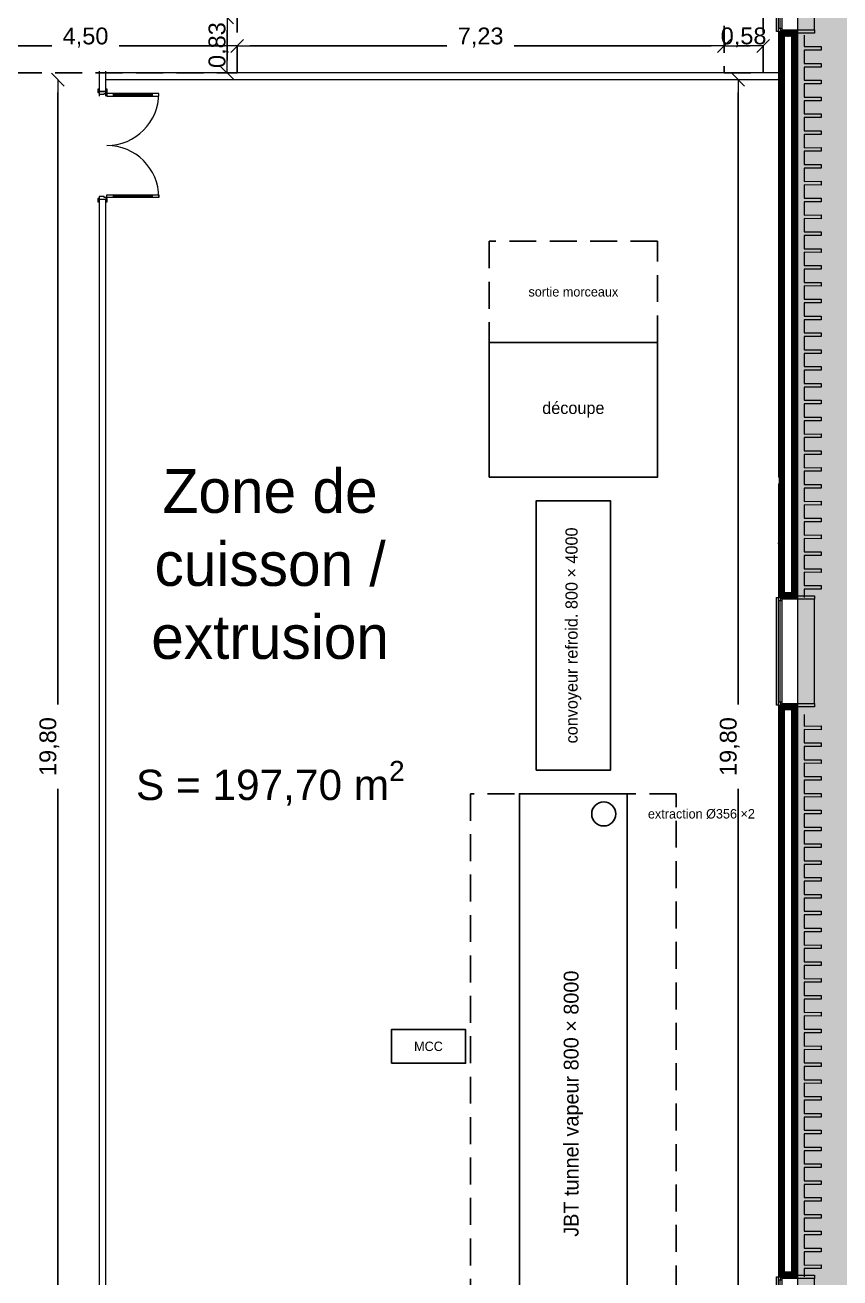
# Model space of a CAD drawing. Header units: millimetres. Extents: x 141848 to 1648660, y -821378 to -151356.
# Drawn here: x 232764 to 244856, y -224593 to -205996 of the extents above; entities that cross this region are included whole.
import ezdxf

# ---------------------------------------------------------------- set-up
doc = ezdxf.new("R2010")
doc.units = ezdxf.units.MM
doc.header["$MEASUREMENT"] = 0
for name, pattern in [('DASHED', [600, 400, -200]), ('Traits', [282.222223, 141.111112, -141.111112]), ('Wipeout_Contour', [1000, 0, -1000])]:
    doc.linetypes.add(name, pattern=pattern)
for name, color, linetype in [('Cotations - 1_100', 7, 'Continuous'), ('Equipement - Autoclaves', 6, 'Continuous'), ('Equipement - Process', 6, 'Continuous'), ('Fenêtres ARCHICAD', 7, 'Continuous'), ('Hachure', 7, 'Continuous'), ('Intérieur - Agencement', 7, 'Continuous'), ('Nouveau_0', 7, 'Continuous'), ('Portes ARCHICAD', 7, 'Continuous'), ('Sols_ Dalles', 7, 'Continuous'), ('Structure - Murs extérieurs', 7, 'Continuous')]:
    doc.layers.add(name, color=color, linetype=linetype)
doc.styles.add('STYLE_GENERE_1', font='')
doc.styles.add('STYLE_GENERE_2', font='')
doc.styles.get('STYLE_GENERE_1').set_extended_font_data('Agency FB')
doc.styles.get('STYLE_GENERE_2').set_extended_font_data('Arial')
doc.dimstyles.new('STYLE_GENERE__1', dxfattribs={"dimtxt": 250, "dimasz": 190, "dimexe": 1.25, "dimexo": 0.625, "dimgap": 0, "dimtad": 1, "dimlfac": 0.001, "dimtxsty": 'STYLE_GENERE_2', "dimblk": 'ARROWHEAD_6', "dimblk1": 'ARROWHEAD_6', "dimblk2": 'ARROWHEAD_6', "dimcen": 2.5, "dimse1": 1, "dimse2": 1, "dimclrd": 7, "dimclre": 7, "dimclrt": 7, "dimazin": 3, "dimtfac": 1, "dimtmove": 0, "dimatfit": 3})
pattern_1 = [(45, (0, 175), (-55.684659, 55.684659), [0, -52.5, 0, -78.75]), (110, (175, 175), (74.000794, 26.934086), [0, -38.5, 0, -66.5])]
pattern_2 = [(45, (0, 0), (-7.0710678, 7.0710678), [])]

# ---------------------------------------------------------------- blocks, each defined once
blk = doc.blocks.new('Fenêtre 25')
at = {"layer": 'Fenêtres ARCHICAD', "color": 7, "linetype": 'Continuous', "lineweight": 5}
for p, q in [((-800, 0), (-800, 33)), ((-800, 33), (800, 33)), ((800, 33), (800, 0)), ((-800, -30), (800, -30)), ((-800, -280), (-800, -50)), ((-800, -50), (-775, -50)), ((-775, -50), (-775, -280)), ((775, -280), (775, -50)), ((775, -50), (800, -50)), ((800, -50), (800, -280)), ((-825, -530), (-825, -280)), ((-825, -280), (-775, -280)), ((-825, -280), (-800, -280)), ((-825, -280), (-800, -280)), ((-800, -195), (-800, -265)), ((-800, -195), (-800, -265)), ((-800, -195), (-800, -265)), ((-800, -195), (-800, -265)), ((-800, -265), (-800, -280)), ((-800, -265), (-800, -280)), ((-775, -280), (-800, -280)), ((-775, -280), (-775, -530)), ((800, -280), (775, -280)), ((775, -280), (825, -280)), ((775, -530), (775, -280)), ((800, -195), (800, -265)), ((800, -195), (800, -265)), ((800, -195), (800, -265)), ((800, -195), (800, -265)), ((800, -265), (800, -280)), ((800, -265), (800, -280)), ((800, -280), (825, -280)), ((800, -280), (825, -280)), ((825, -280), (825, -530)), ((-775, -530), (-825, -530)), ((-775, -530), (775, -530)), ((825, -530), (775, -530))]:
    blk.add_line(p, q, dxfattribs=at)
at = {"layer": 'Fenêtres ARCHICAD', "color": 7, "linetype": 'Traits', "lineweight": 5}
blk.add_line((-800, 0), (800, 0), dxfattribs=at)
at = {"color": 254, "linetype": 'Wipeout_Contour', "lineweight": 0, "ltscale": 3003.33026}
blk.add_wipeout([(-750, 0), (-750, -50), (750, -50), (750, 0)], dxfattribs=at).dxf.layer = 'Fenêtres ARCHICAD'
at = {"layer": 'Fenêtres ARCHICAD', "color": 7, "linetype": 'Continuous', "lineweight": 5}
for p, q in [((-800, 0), (-750, 0)), ((-800, 0), (-800, -15)), ((-800, 0), (-800, -15)), ((-750, 0), (-750, -50)), ((-750, 0), (750, 0)), ((750, -50), (750, 0)), ((750, 0), (800, 0)), ((800, 0), (800, -15)), ((800, 0), (800, -15)), ((-800, -15), (-800, -50)), ((-800, -15), (-800, -50)), ((-750, -50), (-800, -50)), ((-800, -50), (-800, -85)), ((-800, -50), (-800, -85)), ((-800, -85), (-800, -195)), ((-800, -85), (-800, -195)), ((-800, -85), (-800, -195)), ((-800, -85), (-800, -195)), ((-750, -25), (750, -25)), ((750, -50), (-750, -50)), ((800, -50), (750, -50)), ((800, -15), (800, -50)), ((800, -15), (800, -50)), ((800, -50), (800, -85)), ((800, -50), (800, -85)), ((800, -85), (800, -195)), ((800, -85), (800, -195)), ((800, -85), (800, -195)), ((800, -85), (800, -195))]:
    blk.add_line(p, q, dxfattribs=at)
blk = doc.blocks.new('Mur_2_1', base_point=(244226, -173396))
at = {"color": 254, "linetype": 'Wipeout_Contour', "lineweight": 0, "ltscale": 1289190.62966633}
blk.add_wipeout([(244211, -206093), (244211, -214493), (244226, -214493), (244226, -206093)], dxfattribs=at)
at = {"color": 254, "linetype": 'Wipeout_Contour', "lineweight": 0, "ltscale": 1315751.663268873}
blk.add_wipeout([(244211, -216093), (244211, -224578), (244226, -224578), (244226, -216093)], dxfattribs=at)
at = {"linetype": 'Continuous', "lineweight": 5, "true_color": 0x5f5f5f}
h = blk.add_hatch(dxfattribs=at)
h.set_pattern_fill('Enduit_0001', color=251, style=0, pattern_type=2)
h.set_pattern_definition(pattern_1)
h.paths.add_polyline_path([(244211, -206093), (244211, -214493), (244226, -214493), (244226, -206093)])
h = blk.add_hatch(dxfattribs=at)
h.set_pattern_fill('Enduit_0001', color=251, style=0, pattern_type=2)
h.set_pattern_definition(pattern_1)
h.paths.add_polyline_path([(244211, -216093), (244211, -224578), (244226, -224578), (244226, -216093)])
at = {"color": 254, "linetype": 'Wipeout_Contour', "lineweight": 0, "ltscale": 1289060.773175198}
blk.add_wipeout([(244141, -206163), (244141, -214423), (244211, -214493), (244211, -206093)], dxfattribs=at)
at = {"color": 254, "linetype": 'Wipeout_Contour', "lineweight": 0, "ltscale": 1315624.458814037}
blk.add_wipeout([(244141, -216163), (244141, -224508), (244211, -224578), (244211, -216093)], dxfattribs=at)
at = {"linetype": 'Continuous', "lineweight": 5, "true_color": 0x5f5f5f}
h = blk.add_hatch(dxfattribs=at)
h.set_pattern_fill('Briques_terre_cuite__int_97', color=251, style=0, pattern_type=2)
h.set_pattern_definition(pattern_2)
h.paths.add_polyline_path([(244141, -206163), (244141, -214423), (244211, -214493), (244211, -206093)])
h = blk.add_hatch(dxfattribs=at)
h.set_pattern_fill('Briques_terre_cuite__int_97', color=251, style=0, pattern_type=2)
h.set_pattern_definition(pattern_2)
h.paths.add_polyline_path([(244141, -216163), (244141, -224508), (244211, -224578), (244211, -216093)])
at = {"color": 254, "linetype": 'Wipeout_Contour', "lineweight": 0, "ltscale": 1288786.973812704}
blk.add_wipeout([(244141, -206163), (244031, -206163), (244031, -214423), (244141, -214423)], dxfattribs=at)
at = {"color": 254, "linetype": 'Wipeout_Contour', "lineweight": 0, "ltscale": 1315356.219160393}
blk.add_wipeout([(244141, -216163), (244031, -216163), (244031, -224508), (244141, -224508)], dxfattribs=at)
at = {"color": 254, "linetype": 'Wipeout_Contour', "lineweight": 0, "ltscale": 1286033.216354333}
blk.add_wipeout([(243946, -212706), (243961, -212706), (243961, -206093), (243946, -206093)], dxfattribs=at)
at = {"color": 254, "linetype": 'Wipeout_Contour', "lineweight": 0, "ltscale": 1297133.148125937}
blk.add_wipeout([(243961, -212806), (243946, -212806), (243946, -214493), (243961, -214493)], dxfattribs=at)
at = {"color": 254, "linetype": 'Wipeout_Contour', "lineweight": 0, "ltscale": 1314964.803627655}
blk.add_wipeout([(243961, -216093), (243946, -216093), (243946, -224578), (243961, -224578)], dxfattribs=at)
at = {"linetype": 'Continuous', "lineweight": 5, "true_color": 0x5f5f5f}
h = blk.add_hatch(dxfattribs=at)
h.set_pattern_fill('Enduit_0001', color=251, style=0, pattern_type=2)
h.set_pattern_definition(pattern_1)
h.paths.add_polyline_path([(243946, -212706), (243961, -212706), (243961, -206093), (243946, -206093)])
h = blk.add_hatch(dxfattribs=at)
h.set_pattern_fill('Enduit_0001', color=251, style=0, pattern_type=2)
h.set_pattern_definition(pattern_1)
h.paths.add_polyline_path([(243961, -212806), (243946, -212806), (243946, -214493), (243961, -214493)])
h = blk.add_hatch(dxfattribs=at)
h.set_pattern_fill('Enduit_0001', color=251, style=0, pattern_type=2)
h.set_pattern_definition(pattern_1)
h.paths.add_polyline_path([(243961, -216093), (243946, -216093), (243946, -224578), (243961, -224578)])
at = {"color": 254, "linetype": 'Wipeout_Contour', "lineweight": 0, "ltscale": 1288516.324365202}
blk.add_wipeout([(243961, -214493), (244031, -214493), (244031, -206093), (243961, -206093)], dxfattribs=at)
at = {"color": 254, "linetype": 'Wipeout_Contour', "lineweight": 0, "ltscale": 1315090.97567144}
blk.add_wipeout([(243961, -224578), (244031, -224578), (244031, -216093), (243961, -216093)], dxfattribs=at)
at = {"linetype": 'Continuous', "lineweight": 5, "true_color": 0x5f5f5f}
h = blk.add_hatch(dxfattribs=at)
h.set_pattern_fill('Briques_terre_cuite__int_97', color=251, style=0, pattern_type=2)
h.set_pattern_definition(pattern_2)
h.paths.add_polyline_path([(243961, -214493), (244031, -214493), (244031, -206093), (243961, -206093)])
h = blk.add_hatch(dxfattribs=at)
h.set_pattern_fill('Briques_terre_cuite__int_97', color=251, style=0, pattern_type=2)
h.set_pattern_definition(pattern_2)
h.paths.add_polyline_path([(243961, -224578), (244031, -224578), (244031, -216093), (243961, -216093)])
at = {"color": 7, "linetype": 'Continuous', "lineweight": 5}
for p, q in [((243961, -212706), (243946, -212706)), ((243961, -212806), (243961, -212706)), ((243946, -212806), (243961, -212806))]:
    blk.add_line(p, q, dxfattribs=at)
at = {"color": 254, "linetype": 'Wipeout_Contour', "lineweight": 0, "ltscale": 1277968.088979136}
blk.add_wipeout([(244141, -206163), (244211, -206093), (244031, -206093), (244031, -206163)], dxfattribs=at)
at = {"color": 254, "linetype": 'Wipeout_Contour', "lineweight": 0, "ltscale": 1299714.584061193}
blk.add_wipeout([(244141, -214423), (244031, -214423), (244031, -214493), (244211, -214493)], dxfattribs=at)
at = {"color": 254, "linetype": 'Wipeout_Contour', "lineweight": 0, "ltscale": 1304133.142548363}
blk.add_wipeout([(244141, -216163), (244211, -216093), (244031, -216093), (244031, -216163)], dxfattribs=at)
at = {"color": 254, "linetype": 'Wipeout_Contour', "lineweight": 0, "ltscale": 1326685.764838751}
blk.add_wipeout([(244141, -224508), (244031, -224508), (244031, -224578), (244211, -224578)], dxfattribs=at)
at = {"linetype": 'Continuous', "lineweight": 5, "true_color": 0x5f5f5f}
h = blk.add_hatch(dxfattribs=at)
h.set_pattern_fill('Briques_terre_cuite__int_97', color=251, style=0, pattern_type=2)
h.set_pattern_definition(pattern_2)
h.paths.add_polyline_path([(244141, -206163), (244211, -206093), (244031, -206093), (244031, -206163)])
h = blk.add_hatch(dxfattribs=at)
h.set_pattern_fill('Briques_terre_cuite__int_97', color=251, style=0, pattern_type=2)
h.set_pattern_definition(pattern_2)
h.paths.add_polyline_path([(244141, -214423), (244031, -214423), (244031, -214493), (244211, -214493)])
h = blk.add_hatch(dxfattribs=at)
h.set_pattern_fill('Briques_terre_cuite__int_97', color=251, style=0, pattern_type=2)
h.set_pattern_definition(pattern_2)
h.paths.add_polyline_path([(244141, -216163), (244211, -216093), (244031, -216093), (244031, -216163)])
h = blk.add_hatch(dxfattribs=at)
h.set_pattern_fill('Briques_terre_cuite__int_97', color=251, style=0, pattern_type=2)
h.set_pattern_definition(pattern_2)
h.paths.add_polyline_path([(244141, -224508), (244031, -224508), (244031, -224578), (244211, -224578)])
at = {"color": 7, "linetype": 'Continuous', "lineweight": 5}
for p, q in [((243946, -206093), (243961, -206093)), ((243961, -206093), (243961, -212706)), ((243961, -206093), (243996, -206093)), ((243996, -206093), (244031, -206093)), ((244031, -206093), (244141, -206093)), ((244031, -206093), (244141, -206093)), ((244031, -214423), (244031, -206163)), ((244141, -206163), (244031, -206163)), ((244141, -206093), (244211, -206093)), ((244141, -206093), (244211, -206093)), ((244141, -214423), (244141, -206163)), ((244211, -214493), (244211, -206093)), ((244211, -206093), (244226, -206093)), ((244226, -206118), (244226, -206093)), ((243961, -212806), (243961, -214493)), ((244141, -214423), (244031, -214423)), ((243946, -214493), (243961, -214493)), ((243961, -214493), (243996, -214493)), ((243996, -214493), (244031, -214493)), ((244031, -214493), (244141, -214493)), ((244031, -214493), (244141, -214493)), ((244141, -214493), (244211, -214493)), ((244141, -214493), (244211, -214493)), ((244211, -214493), (244226, -214493)), ((244226, -214493), (244226, -214468)), ((243946, -216093), (243961, -216093)), ((243961, -216093), (243961, -224578)), ((243961, -216093), (243996, -216093)), ((243996, -216093), (244031, -216093)), ((244031, -216093), (244141, -216093)), ((244031, -216093), (244141, -216093)), ((244141, -216093), (244211, -216093)), ((244141, -216093), (244211, -216093)), ((244211, -224578), (244211, -216093)), ((244211, -216093), (244226, -216093)), ((244226, -216118), (244226, -216093)), ((244031, -224508), (244031, -216163)), ((244141, -216163), (244031, -216163)), ((244141, -224508), (244141, -216163)), ((243946, -224578), (243961, -224578)), ((243961, -224578), (243996, -224578)), ((243996, -224578), (244031, -224578)), ((244141, -224508), (244031, -224508)), ((244031, -224578), (244141, -224578)), ((244031, -224578), (244141, -224578)), ((244141, -224578), (244211, -224578)), ((244141, -224578), (244211, -224578)), ((244211, -224578), (244226, -224578)), ((244226, -224578), (244226, -224553))]:
    blk.add_line(p, q, dxfattribs=at)
at = {"color": 7, "linetype": 'Continuous', "lineweight": 5, "flags": 128}
for points in [[(243946, -206093), (243946, -212706)], [(244226, -214493), (244226, -206093)], [(243946, -212806), (243946, -214493)], [(243946, -216093), (243946, -224578)], [(244226, -224578), (244226, -216093)]]:
    blk.add_lwpolyline(points, dxfattribs=at)
at = {"layer": 'Fenêtres ARCHICAD', "color": 7, "linetype": 'Continuous', "lineweight": 5, "zscale": 1000, "rotation": 89.99999999999997}
for p in [(243946, -205293), (243946, -215293), (243946, -225378)]:
    blk.add_blockref('Fenêtre 25', p, dxfattribs=at)
blk = doc.blocks.new('Mur_142_1', base_point=(233861, -212806))
at = {"layer": 'Structure - Murs extérieurs', "color": 7, "linetype": 'Continuous', "lineweight": 5}
for p, q in [((243961, -212706), (243946, -212706)), ((243961, -212806), (243961, -212706)), ((243946, -212806), (243961, -212806))]:
    blk.add_line(p, q, dxfattribs=at)
at = {"layer": 'Structure - Murs extérieurs', "color": 7, "linetype": 'Continuous', "lineweight": 5, "flags": 128}
for points in [[(233861, -212706), (233861, -212806)], [(243946, -212706), (233861, -212706)], [(233961, -212806), (243946, -212806)]]:
    blk.add_lwpolyline(points, dxfattribs=at)
blk = doc.blocks.new('Tôle profilée 25')
at = {"color": 7, "linetype": 'Continuous', "lineweight": 5}
for p, q in [((0, 8347.3), (0, 8176.5)), ((-250, 8177.5), (-250, 8150)), ((0, 8176.5), (-250, 8177.5)), ((-250, 8150), (-250, 8122.5)), ((-250, 8122.5), (0, 8123.5)), ((0, 8123.5), (0, 7926.5)), ((-250, 7927.5), (-250, 7900)), ((0, 7926.5), (-250, 7927.5)), ((-250, 7900), (-250, 7872.5)), ((-250, 7872.5), (0, 7873.5)), ((0, 7873.5), (0, 7676.5)), ((-250, 7677.5), (-250, 7650)), ((0, 7676.5), (-250, 7677.5)), ((-250, 7650), (-250, 7622.5)), ((-250, 7622.5), (0, 7623.5)), ((0, 7623.5), (0, 7426.5)), ((-250, 7427.5), (-250, 7400)), ((0, 7426.5), (-250, 7427.5)), ((-250, 7400), (-250, 7372.5)), ((-250, 7372.5), (0, 7373.5)), ((0, 7373.5), (0, 7176.5)), ((-250, 7177.5), (-250, 7150)), ((0, 7176.5), (-250, 7177.5)), ((-250, 7150), (-250, 7122.5)), ((-250, 7122.5), (0, 7123.5)), ((0, 7123.5), (0, 6926.5)), ((-250, 6927.5), (-250, 6900)), ((0, 6926.5), (-250, 6927.5)), ((-250, 6900), (-250, 6872.5)), ((-250, 6872.5), (0, 6873.5)), ((0, 6873.5), (0, 6676.5)), ((-250, 6677.5), (-250, 6650)), ((0, 6676.5), (-250, 6677.5)), ((-250, 6650), (-250, 6622.5)), ((-250, 6622.5), (0, 6623.5)), ((0, 6623.5), (0, 6426.5)), ((-250, 6427.5), (-250, 6400)), ((0, 6426.5), (-250, 6427.5)), ((-250, 6400), (-250, 6372.5)), ((-250, 6372.5), (0, 6373.5)), ((0, 6373.5), (0, 6176.5)), ((-250, 6177.5), (-250, 6150)), ((0, 6176.5), (-250, 6177.5)), ((-250, 6150), (-250, 6122.5)), ((-250, 6122.5), (0, 6123.5)), ((0, 6123.5), (0, 5926.5)), ((-250, 5927.5), (-250, 5900)), ((0, 5926.5), (-250, 5927.5)), ((-250, 5900), (-250, 5872.5)), ((-250, 5872.5), (0, 5873.5)), ((0, 5873.5), (0, 5676.5)), ((-250, 5677.5), (-250, 5650)), ((0, 5676.5), (-250, 5677.5)), ((-250, 5650), (-250, 5622.5)), ((-250, 5622.5), (0, 5623.5)), ((0, 5623.5), (0, 5426.5)), ((-250, 5427.5), (-250, 5400)), ((0, 5426.5), (-250, 5427.5)), ((-250, 5400), (-250, 5372.5)), ((-250, 5372.5), (0, 5373.5)), ((0, 5373.5), (0, 5176.5)), ((-250, 5177.5), (-250, 5150)), ((0, 5176.5), (-250, 5177.5)), ((-250, 5150), (-250, 5122.5)), ((-250, 5122.5), (0, 5123.5)), ((0, 5123.5), (0, 4926.5)), ((-250, 4927.5), (-250, 4900)), ((0, 4926.5), (-250, 4927.5)), ((-250, 4900), (-250, 4872.5)), ((-250, 4872.5), (0, 4873.5)), ((0, 4873.5), (0, 4676.5)), ((-250, 4677.5), (-250, 4650)), ((0, 4676.5), (-250, 4677.5)), ((-250, 4650), (-250, 4622.5)), ((-250, 4622.5), (0, 4623.5)), ((0, 4623.5), (0, 4426.5)), ((-250, 4427.5), (-250, 4400)), ((0, 4426.5), (-250, 4427.5)), ((-250, 4400), (-250, 4372.5)), ((-250, 4372.5), (0, 4373.5)), ((0, 4373.5), (0, 4176.5)), ((-250, 4177.5), (-250, 4150)), ((0, 4176.5), (-250, 4177.5)), ((-250, 4150), (-250, 4122.5)), ((-250, 4122.5), (0, 4123.5)), ((0, 4123.5), (0, 3926.5)), ((-250, 3927.5), (-250, 3900)), ((0, 3926.5), (-250, 3927.5)), ((-250, 3900), (-250, 3872.5)), ((-250, 3872.5), (0, 3873.5)), ((0, 3873.5), (0, 3676.5)), ((-250, 3677.5), (-250, 3650)), ((0, 3676.5), (-250, 3677.5)), ((-250, 3650), (-250, 3622.5)), ((-250, 3622.5), (0, 3623.5)), ((0, 3623.5), (0, 3426.5)), ((-250, 3427.5), (-250, 3400)), ((0, 3426.5), (-250, 3427.5)), ((-250, 3400), (-250, 3372.5)), ((-250, 3372.5), (0, 3373.5)), ((0, 3373.5), (0, 3176.5)), ((-250, 3177.5), (-250, 3150)), ((0, 3176.5), (-250, 3177.5)), ((-250, 3150), (-250, 3122.5)), ((-250, 3122.5), (0, 3123.5)), ((0, 3123.5), (0, 2926.5)), ((-250, 2927.5), (-250, 2900)), ((0, 2926.5), (-250, 2927.5)), ((-250, 2900), (-250, 2872.5)), ((-250, 2872.5), (0, 2873.5)), ((0, 2873.5), (0, 2676.5)), ((-250, 2677.5), (-250, 2650)), ((0, 2676.5), (-250, 2677.5)), ((-250, 2650), (-250, 2622.5)), ((-250, 2622.5), (0, 2623.5)), ((0, 2623.5), (0, 2426.5)), ((-250, 2427.5), (-250, 2400)), ((0, 2426.5), (-250, 2427.5)), ((-250, 2400), (-250, 2372.5)), ((-250, 2372.5), (0, 2373.5)), ((0, 2373.5), (0, 2176.5)), ((-250, 2177.5), (-250, 2150)), ((0, 2176.5), (-250, 2177.5)), ((-250, 2150), (-250, 2122.5)), ((-250, 2122.5), (0, 2123.5)), ((0, 2123.5), (0, 1926.5)), ((-250, 1927.5), (-250, 1900)), ((0, 1926.5), (-250, 1927.5)), ((-250, 1900), (-250, 1872.5)), ((-250, 1872.5), (0, 1873.5)), ((0, 1873.5), (0, 1676.5)), ((-250, 1677.5), (-250, 1650)), ((0, 1676.5), (-250, 1677.5)), ((-250, 1650), (-250, 1622.5)), ((-250, 1622.5), (0, 1623.5)), ((0, 1623.5), (0, 1426.5)), ((-250, 1427.5), (-250, 1400)), ((0, 1426.5), (-250, 1427.5)), ((-250, 1400), (-250, 1372.5)), ((-250, 1372.5), (0, 1373.5)), ((0, 1373.5), (0, 1176.5)), ((-250, 1177.5), (-250, 1150)), ((0, 1176.5), (-250, 1177.5)), ((-250, 1150), (-250, 1122.5)), ((-250, 1122.5), (0, 1123.5)), ((0, 1123.5), (0, 926.5)), ((-250, 927.5), (-250, 900)), ((0, 926.5), (-250, 927.5)), ((-250, 900), (-250, 872.5)), ((-250, 872.5), (0, 873.5)), ((0, 873.5), (0, 676.5)), ((-250, 677.5), (-250, 650)), ((0, 676.5), (-250, 677.5)), ((-250, 650), (-250, 622.5)), ((-250, 622.5), (0, 623.5)), ((0, 623.5), (0, 426.5)), ((-250, 427.5), (-250, 400)), ((0, 426.5), (-250, 427.5)), ((-250, 400), (-250, 372.5)), ((-250, 372.5), (0, 373.5)), ((0, 373.5), (0, 176.5)), ((-250, 177.5), (-250, 150)), ((0, 176.5), (-250, 177.5)), ((-250, 150), (-250, 122.5)), ((-250, 122.5), (0, 123.5)), ((0, 123.5), (0, 0))]:
    blk.add_line(p, q, dxfattribs=at)
blk = doc.blocks.new('Porte double 25_8')
at = {"layer": 'Portes ARCHICAD', "color": 7, "linetype": 'Continuous', "lineweight": 5}
for p, q in [((-772, 772), (-772, 672)), ((-732, 772), (-772, 772)), ((-732, 672), (-732, 772)), ((732, 672), (732, 772)), ((732, 772), (772, 772)), ((772, 772), (772, 672)), ((-772, 672), (-732, 672)), ((-752, 672), (-752, 100)), ((772, 672), (732, 672)), ((752, 672), (752, 100)), ((-787, 4), (-837, 4)), ((-837, 4), (-837, -15)), ((-772, 0), (-800, 0)), ((-800, 0), (-800, -115)), ((-787, -15), (-787, 4)), ((-732, 100), (-772, 100)), ((-772, 100), (-772, 0)), ((-772, -40), (-772, 0)), ((-772, 0), (-732, 0)), ((-732, 0), (-732, 100)), ((732, 0), (732, 100)), ((732, 100), (772, 100)), ((772, 0), (732, 0)), ((772, 100), (772, 0)), ((800, 0), (772, 0)), ((772, 0), (772, -40)), ((837, 4), (787, 4)), ((787, 4), (787, -15)), ((800, -115), (800, 0)), ((837, -15), (837, 4)), ((-837, -15), (-787, -15)), ((-800, -15), (-837, -15)), ((-800, -15), (-837, -15)), ((-787, -115), (-837, -115)), ((-837, -115), (-837, -134)), ((-800, -115), (-837, -115)), ((-800, -115), (-837, -115)), ((-837, -134), (-787, -134)), ((-800, -115), (-800, -15)), ((-800, -115), (-800, -15)), ((-800, -115), (-760, -115)), ((-787, -134), (-787, -115)), ((-760, -40), (-772, -40)), ((-760, -115), (-760, -40)), ((772, -40), (760, -40)), ((760, -40), (760, -115)), ((760, -115), (800, -115)), ((787, -15), (837, -15)), ((837, -115), (787, -115)), ((787, -115), (787, -134)), ((787, -134), (837, -134)), ((800, -115), (800, -15)), ((800, -115), (800, -15)), ((800, -15), (837, -15)), ((800, -15), (837, -15)), ((800, -115), (837, -115)), ((800, -115), (837, -115)), ((837, -134), (837, -115))]:
    blk.add_line(p, q, dxfattribs=at)
at = {"layer": 'Portes ARCHICAD', "color": 7, "linetype": 'Continuous', "lineweight": 5, "flags": 128}
for points in [[(-772, 672), (-772, 100), (-752, 100), (-752, 672)], [(-752, 672), (-752, 100), (-732, 100), (-732, 672)], [(752, 672), (752, 100), (732, 100), (732, 672)], [(772, 672), (772, 100), (752, 100), (752, 672)]]:
    blk.add_lwpolyline(points, close=True, dxfattribs=at)
at = {"layer": 'Portes ARCHICAD', "color": 7, "linetype": 'Continuous', "lineweight": 5}
for centre, start, end in [((-772, 0), 0, 90), ((772, 0), 90, 180)]:
    blk.add_arc(centre, 772, start, end, dxfattribs=at)
blk = doc.blocks.new('ARROWHEAD_6')
at = {"color": 0, "linetype": 'Continuous', "lineweight": 0}
for p, q in [((0, 0), (-1, 0)), ((-0.5, -0.5), (0.5, 0.5))]:
    blk.add_line(p, q, dxfattribs=at)
blk = doc.blocks.new('*D1152')
at = {"color": 7}
for p, q in [((219696, -177072), (231101, -177072)), ((232351, -177072), (243756, -177072))]:
    blk.add_line(p, q, dxfattribs=at)
at = {"layer": 'Defpoints'}
for p in [(219506, -177072), (219506, -207204), (243946, -207202)]:
    blk.add_point(p, dxfattribs=at)
at = {"layer": 'Cotations - 1_100', "color": 7, "xscale": 190, "yscale": 190, "rotation": 180}
blk.add_blockref('ARROWHEAD_6', (219506, -177072), dxfattribs=at)
at = {"layer": 'Cotations - 1_100', "color": 7, "xscale": 190, "yscale": 190}
blk.add_blockref('ARROWHEAD_6', (243946, -177072), dxfattribs=at)
at = {"layer": 'Cotations - 1_100', "color": 7, "insert": (231726, -176947), "char_height": 250, "attachment_point": 5, "style": 'STYLE_GENERE_2'}
blk.add_mtext('\\A1;{\\pql;\\fArial|b0|i0|c0|p38;24,44}', dxfattribs=at)
blk = doc.blocks.new('*D1215')
at = {"color": 7}
for p, q in [((243346, -216081), (243346, -206996)), ((243346, -226416), (243346, -217331))]:
    blk.add_line(p, q, dxfattribs=at)
at = {"layer": 'Defpoints'}
for p in [(243346, -206806), (243346, -226606), (243346, -226606)]:
    blk.add_point(p, dxfattribs=at)
at = {"layer": 'Cotations - 1_100', "color": 7, "xscale": 190, "yscale": 190}
for p, rotation in [((243346, -206806), 90), ((243346, -226606), 270)]:
    blk.add_blockref('ARROWHEAD_6', p, dxfattribs=dict(at, rotation=rotation))
at = {"layer": 'Cotations - 1_100', "color": 7, "insert": (243221, -216706), "char_height": 250, "attachment_point": 5, "rotation": 90, "style": 'STYLE_GENERE_2'}
blk.add_mtext('\\A1;{\\pql;\\fArial|b0|i0|c0|p38;19,80}', dxfattribs=at)
blk = doc.blocks.new('*D1216')
at = {"color": 7}
for p, q in [((233250, -216081), (233250, -206996)), ((233250, -226416), (233250, -217331))]:
    blk.add_line(p, q, dxfattribs=at)
at = {"layer": 'Defpoints'}
for p in [(233250, -206806), (233250, -226606), (233250, -226606)]:
    blk.add_point(p, dxfattribs=at)
at = {"layer": 'Cotations - 1_100', "color": 7, "xscale": 190, "yscale": 190}
for p, rotation in [((233250, -206806), 90), ((233250, -226606), 270)]:
    blk.add_blockref('ARROWHEAD_6', p, dxfattribs=dict(at, rotation=rotation))
at = {"layer": 'Cotations - 1_100', "color": 7, "insert": (233125, -216706), "char_height": 250, "attachment_point": 5, "rotation": 90, "style": 'STYLE_GENERE_2'}
blk.add_mtext('\\A1;{\\pql;\\fArial|b0|i0|c0|p38;19,80}', dxfattribs=at)
blk = doc.blocks.new('*D1220')
at = {"color": 7}
for p, q in [((231601, -206306), (233161, -206306)), ((234161, -206306), (235721, -206306))]:
    blk.add_line(p, q, dxfattribs=at)
at = {"layer": 'Defpoints'}
for p in [(231411, -206306), (231411, -206306), (235911, -206306)]:
    blk.add_point(p, dxfattribs=at)
at = {"layer": 'Cotations - 1_100', "color": 7, "xscale": 190, "yscale": 190, "rotation": 180}
blk.add_blockref('ARROWHEAD_6', (231411, -206306), dxfattribs=at)
at = {"layer": 'Cotations - 1_100', "color": 7, "xscale": 190, "yscale": 190}
blk.add_blockref('ARROWHEAD_6', (235911, -206306), dxfattribs=at)
at = {"layer": 'Cotations - 1_100', "color": 7, "insert": (233661, -206181), "char_height": 250, "attachment_point": 5, "style": 'STYLE_GENERE_2'}
blk.add_mtext('\\A1;{\\pql;\\fArial|b0|i0|c0|p38;4,50}', dxfattribs=at)
blk = doc.blocks.new('*D1221')
at = {"color": 7}
for p, q in [((236101, -206306), (239023.5, -206306)), ((240023.5, -206306), (242946, -206306))]:
    blk.add_line(p, q, dxfattribs=at)
at = {"layer": 'Defpoints'}
for p in [(235911, -206306), (235911, -206306), (243136, -206306)]:
    blk.add_point(p, dxfattribs=at)
at = {"layer": 'Cotations - 1_100', "color": 7, "xscale": 190, "yscale": 190, "rotation": 180}
blk.add_blockref('ARROWHEAD_6', (235911, -206306), dxfattribs=at)
at = {"layer": 'Cotations - 1_100', "color": 7, "xscale": 190, "yscale": 190}
blk.add_blockref('ARROWHEAD_6', (243136, -206306), dxfattribs=at)
at = {"layer": 'Cotations - 1_100', "color": 7, "insert": (239523.5, -206181), "char_height": 250, "attachment_point": 5, "style": 'STYLE_GENERE_2'}
blk.add_mtext('\\A1;{\\pql;\\fArial|b0|i0|c0|p38;7,23}', dxfattribs=at)
blk = doc.blocks.new('*D1222')
at = {"color": 7}
blk.add_line((243326, -206306), (243526, -206306), dxfattribs=at)
at = {"layer": 'Defpoints'}
for p in [(243136, -206306), (243136, -206306), (243716, -206306)]:
    blk.add_point(p, dxfattribs=at)
at = {"layer": 'Cotations - 1_100', "color": 7, "xscale": 190, "yscale": 190, "rotation": 180}
blk.add_blockref('ARROWHEAD_6', (243136, -206306), dxfattribs=at)
at = {"layer": 'Cotations - 1_100', "color": 7, "xscale": 190, "yscale": 190}
blk.add_blockref('ARROWHEAD_6', (243716, -206306), dxfattribs=at)
at = {"layer": 'Cotations - 1_100', "color": 7, "insert": (243426, -206179.75), "char_height": 250, "attachment_point": 5, "style": 'STYLE_GENERE_2'}
blk.add_mtext('\\A1;{\\pql;\\fArial|b0|i0|c0|p38;0,58}', dxfattribs=at)
blk = doc.blocks.new('*D1223')
at = {"color": 7}
blk.add_line((235761, -206516), (235761, -206071), dxfattribs=at)
at = {"layer": 'Defpoints'}
for p in [(235761, -205881), (235761, -206706), (235761, -206706)]:
    blk.add_point(p, dxfattribs=at)
at = {"layer": 'Cotations - 1_100', "color": 7, "xscale": 190, "yscale": 190}
for p, rotation in [((235761, -205881), 90), ((235761, -206706), 270)]:
    blk.add_blockref('ARROWHEAD_6', p, dxfattribs=dict(at, rotation=rotation))
at = {"layer": 'Cotations - 1_100', "color": 7, "insert": (235634.75, -206293.5), "char_height": 250, "attachment_point": 5, "rotation": 90, "style": 'STYLE_GENERE_2'}
blk.add_mtext('\\A1;{\\pql;\\fArial|b0|i0|c0|p38;0,83}', dxfattribs=at)

msp = doc.modelspace()

# ---------------------------------------------------------------- hatches: boundary and pattern name
at = {"layer": 'Sols_ Dalles', "linetype": 'Continuous', "lineweight": 0, "true_color": 0x2e271c}
msp.add_hatch(color=250, dxfattribs=at).paths.add_polyline_path([(161503.433, -171995.57), (161503.433, -230015.57), (161503.433, -260810.571), (196775.042, -260810.571), (196775.042, -260795.571), (196775.042, -258649.982), (196775.042, -258010.558), (196775.042, -222495.57), (186955.542, -222495.57), (186955.542, -218295.57), (196754.55, -218295.57), (196754.55, -204495.57), (193355.542, -204495.57), (193355.542, -195161.535), (195576.034, -195161.535), (195576.034, -189810.571), (217805.542, -189810.571), (217805.542, -253395.57), (217805.542, -253415.571), (219205.542, -253415.571), (219205.542, -253395.57), (219205.542, -188410.571), (191955.542, -188410.571), (191955.542, -190035.076), (194140.476, -190023.061), (194160.967, -193749.52), (191976.034, -193761.535), (191955.542, -200380.57), (191955.542, -205895.57), (195354.55, -205895.57), (195354.55, -216895.57), (185555.542, -216895.57), (185555.542, -223895.57), (195354.55, -223895.57), (195354.55, -258649.982), (195354.55, -259410.571), (163990.222, -259410.571), (162860.681, -259410.571), (162860.681, -231415.57), (162860.681, -173395.57), (244226.034, -173395.57), (244226.034, -248005.571), (245626.034, -248005.571), (246426.034, -248005.571), (246426.034, -251817.03), (245610.045, -251817.03), (244211.034, -251817.03), (244211.034, -253395.571), (246426.034, -253395.571), (247826.034, -253395.571), (247826.034, -248005.571), (247826.034, -246605.571), (245626.034, -246605.571), (245626.034, -171995.57)])

# ---------------------------------------------------------------- linework, layer by layer
at = {"layer": 'Equipement - Autoclaves', "linetype": 'DASHED'}
for points in [[(231411, -206706), (235911, -206706), (235911, -198206), (231411, -198206)], [(243136, -206706), (243716, -206706), (243716, -198206), (243136, -198206)]]:
    msp.add_lwpolyline(points, close=True, dxfattribs=at)
at = {"layer": 'Equipement - Process', "linetype": 'DASHED'}
for points in [[(239650, -210706), (242150, -210706), (242150, -209206), (239650, -209206)], [(239372, -226606), (242428, -226606), (242428, -217406), (239372, -217406)]]:
    msp.add_lwpolyline(points, close=True, dxfattribs=at)
at = {"layer": 'Equipement - Process'}
for points in [[(239650, -212706), (242150, -212706), (242150, -210706), (239650, -210706)], [(240350, -217056), (241450, -217056), (241450, -213056), (240350, -213056)], [(240100, -226606), (241700, -226606), (241700, -217406), (240100, -217406)], [(238200, -221406), (239300, -221406), (239300, -220906), (238200, -220906)]]:
    msp.add_lwpolyline(points, close=True, dxfattribs=at)
msp.add_circle((241350, -217706), 178, dxfattribs=at)
at = {"layer": 'Sols_ Dalles', "color": 250, "linetype": 'Continuous', "lineweight": 5, "true_color": 0x1f1f1f}
msp.add_lwpolyline([(162860.681, -231415.57), (162860.681, -173395.57), (244226.034, -173395.57), (244226.034, -253415.571)], dxfattribs=at)
at = {"layer": 'Structure - Murs extérieurs', "color": 7, "linetype": 'Continuous', "lineweight": 5}
for p, q in [((233861.034, -206982.617), (233861.034, -206945.617)), ((233861.034, -206982.617), (233961.034, -206982.617)), ((233961.034, -206982.617), (233961.034, -206945.617)), ((233861.034, -208582.617), (233861.034, -208619.617)), ((233861.034, -208582.617), (233961.034, -208582.617)), ((233961.034, -208582.617), (233961.034, -208619.617))]:
    msp.add_line(p, q, dxfattribs=at)
at = {"layer": 'Structure - Murs extérieurs', "color": 7, "linetype": 'Continuous', "lineweight": 5, "flags": 128}
for points in [[(233861.034, -206679.298), (233861.034, -207049.733)], [(233961.034, -207049.733), (233961.034, -206679.298)], [(233861.034, -208582.617), (233861.034, -226606)], [(233961.034, -226606), (233961.034, -208582.617)]]:
    msp.add_lwpolyline(points, dxfattribs=at)

# ---------------------------------------------------------------- block references
at = {"layer": 'Portes ARCHICAD', "color": 7, "linetype": 'Continuous', "lineweight": 5, "zscale": 1000, "rotation": 270}
msp.add_blockref('Porte double 25_8', (233976.034, -207782.617), dxfattribs=at)

# ---------------------------------------------------------------- texts
at = {"layer": 'Equipement - Process', "attachment_point": 5, "style": 'STYLE_GENERE_1'}
for s, insert, char_height in [('\\A1;{\\pqc;sortie morceaux}', (240900, -209956), 140), ('\\A1;{\\pqc;découpe}', (240900, -211706), 180), ('\\A1;{\\pqc;extraction Ø356 ×2}', (242800, -217706), 140), ('\\A1;{\\pqc;MCC}', (238750, -221156), 140)]:
    msp.add_mtext(s, dxfattribs=dict(at, insert=insert, char_height=char_height))
at = {"layer": 'Equipement - Process', "attachment_point": 5, "rotation": 90, "style": 'STYLE_GENERE_1'}
for s, insert, char_height in [('\\A1;{\\pqc;convoyeur refroid. 800 × 4000}', (240900, -215056), 180), ('\\A1;{\\pqc;JBT tunnel vapeur 800 × 8000}', (240900, -222006), 220)]:
    msp.add_mtext(s, dxfattribs=dict(at, insert=insert, char_height=char_height))
at = {"layer": 'Hachure', "insert": (236400, -214000), "char_height": 650, "attachment_point": 5, "style": 'STYLE_GENERE_1'}
msp.add_mtext('\\A1;{\\pqc;\\fAgency FB|b0|i0|c0|p34;Zone de\\Pcuisson /\\Pextrusion}', dxfattribs=at)
at = {"layer": 'Intérieur - Agencement', "color": 5, "insert": (236403, -217250.808), "char_height": 450, "attachment_point": 5, "style": 'STYLE_GENERE_2'}
msp.add_mtext('\\A1;{\\pqc;\\fArial|b0|i0|c0|p38;S = 197,70 m{\\H0.66x;\\S2^ ;}}', dxfattribs=at)

# ---------------------------------------------------------------- dimensions: what is measured, and where the dimension line sits
at = {"layer": 'Cotations - 1_100'}
for base, p1, p2, picture, middle in [((235761, -206706), (235761, -206706), (235761, -205881), '*D1223', (235634.75, -206293.5)), ((233250, -226606), (233250, -226606), (233250, -206806), '*D1216', (233125, -216706)), ((243346, -226606), (243346, -226606), (243346, -206806), '*D1215', (243221, -216706))]:
    dim = msp.add_linear_dim(base=base, p1=p1, p2=p2, angle=90, dimstyle='STYLE_GENERE__1', override={"dimzin": 0}, dxfattribs=at)
    dim.commit()
    dim.dimension.update_dxf_attribs({"geometry": picture, "text_midpoint": middle})
for base, p1, p2, picture, middle in [((231411, -206306), (231411, -206306), (235911, -206306), '*D1220', (233661, -206181)), ((235911, -206306), (235911, -206306), (243136, -206306), '*D1221', (239523.5, -206181)), ((243136, -206306), (243136, -206306), (243716, -206306), '*D1222', (243426, -206179.75))]:
    dim = msp.add_linear_dim(base=base, p1=p1, p2=p2, dimstyle='STYLE_GENERE__1', override={"dimzin": 0}, dxfattribs=at)
    dim.commit()
    dim.dimension.update_dxf_attribs({"geometry": picture, "text_midpoint": middle})

# ---------------------------------------------------------------- next in the draw order: block references
at = {"color": 7, "lineweight": 5}
msp.add_blockref('Mur_2_1', (244226.034, -173395.57), dxfattribs=at)

# ---------------------------------------------------------------- next in the draw order: hatches: boundary and pattern name
at = {"linetype": 'Continuous', "lineweight": 0, "true_color": 0xa7a7a7}
msp.add_hatch(color=253, dxfattribs=at).paths.add_polyline_path([(244196.92, -212059.081, 1), (254196.92, -212059.081, 1)])

# ---------------------------------------------------------------- next in the draw order: linework, layer by layer
at = {"layer": 'Nouveau_0', "color": 7, "linetype": 'Continuous', "lineweight": 5}
msp.add_lwpolyline([(244226.034, -173395.57), (244226.034, -253395.57), (219226.034, -253395.57), (219226.034, -173395.57)], close=True, dxfattribs=at)

# ---------------------------------------------------------------- next in the draw order: block references
at = {"color": 7, "linetype": 'Continuous', "lineweight": 5, "xscale": -1, "zscale": 1000}
for p in [(244326.034, -214492.548), (244326.034, -224577.556)]:
    msp.add_blockref('Tôle profilée 25', p, dxfattribs=at)
at = {"layer": 'Structure - Murs extérieurs', "color": 7, "lineweight": 5}
msp.add_blockref('Mur_142_1', (233861.034, -206805.571), dxfattribs=at)

# ---------------------------------------------------------------- next in the draw order: dimensions: what is measured, and where the dimension line sits
at = {"layer": 'Cotations - 1_100', "color": 7, "linetype": 'Continuous', "lineweight": 5}
dim = msp.add_linear_dim(base=(219505.542, -177071.511), p1=(219505.542, -207204.46), p2=(243946.034, -207202.207), dimstyle='STYLE_GENERE__1', override={"dimzin": 0}, dxfattribs=at)
dim.commit()
dim.dimension.update_dxf_attribs({"geometry": '*D1152', "text_midpoint": (231725.788, -176946.511)})

doc.saveas('drawing.dxf')
